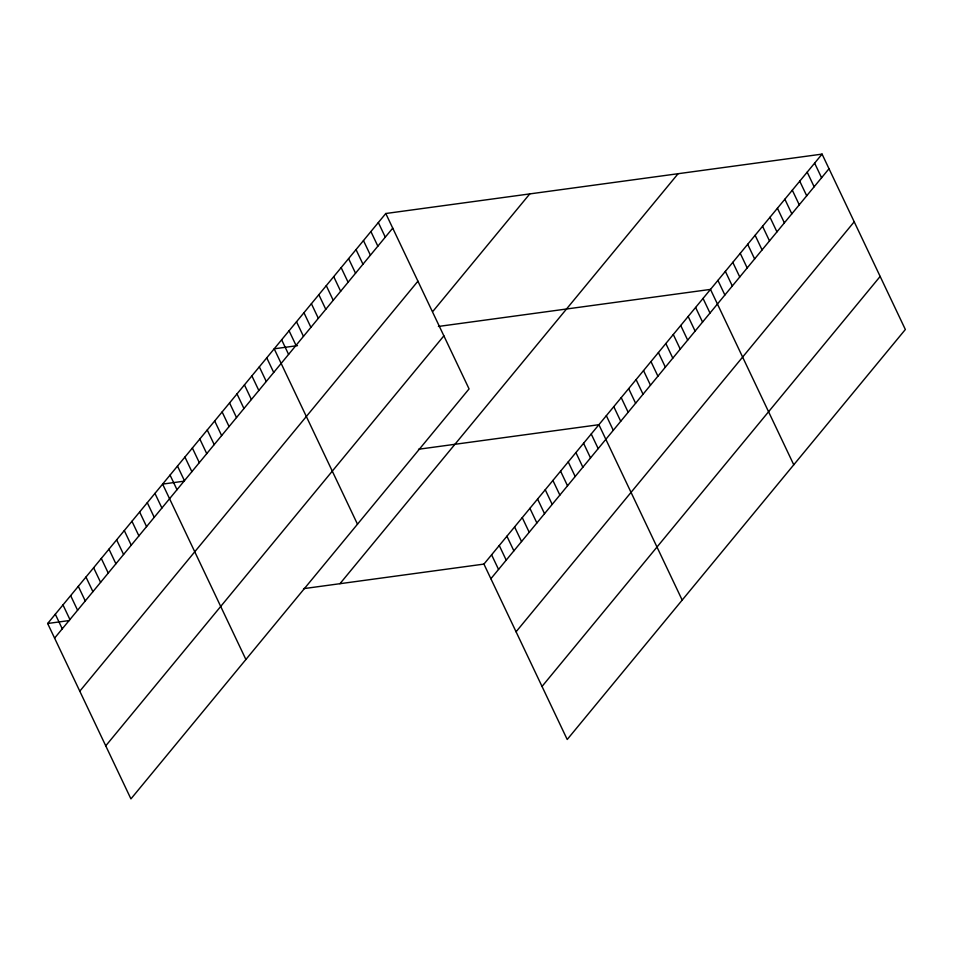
<?xml version="1.0" encoding="UTF-8"?>
<svg xmlns="http://www.w3.org/2000/svg" width="953" height="953" viewBox="0 0 953 953"><rect width="100%" height="100%" fill="white"/><g stroke="black" fill="none" stroke-linecap="round" stroke-linejoin="round"><path stroke-width="1.43" d="M385.786 213.508L469.067 388.907L130.93 798.888L47.65 623.5L385.786 213.508L822.07 154.112L905.35 329.5L567.214 739.492L483.933 564.093L822.07 154.112M54.595 638.129L392.731 228.136M79.79 691.187L417.926 281.195M433.055 311.166L529.761 193.912M105.747 745.842L443.872 335.849M339.959 583.701L678.095 173.708M490.878 578.733L829.015 168.741M516.073 631.779L854.21 221.787M542.031 686.434L880.155 276.453M297.467 345.641L274.202 348.81L357.482 524.198M438.404 326.45L710.485 289.402L793.766 464.802M184.429 481.134L162.618 484.1L245.898 659.5M418.51 449.256L598.901 424.704L682.181 600.092M47.65 623.5L69.462 620.522M303.554 588.656L483.933 564.093M814.624 163.13L821.581 177.758M807.191 172.148L814.136 186.776M799.746 181.165L806.703 195.794M792.312 190.183L799.257 204.824M784.867 199.213L791.824 213.841M777.434 208.231L784.379 222.859M770 217.248L776.945 231.877M762.555 226.266L769.5 240.895M755.121 235.284L762.066 249.912M747.676 244.302L754.621 258.942M740.243 253.331L747.188 267.96M732.797 262.349L739.742 276.978M725.364 271.367L732.309 285.995M717.919 280.385L724.864 295.013M703.04 298.42L709.997 313.06M695.607 307.45L702.552 322.078M688.161 316.467L695.118 331.096M680.728 325.485L687.673 340.114M673.283 334.503L680.239 349.132M665.849 343.521L672.794 358.149M658.416 352.539L665.361 367.179M650.97 361.568L657.915 376.197M643.537 370.586L650.482 385.215M636.092 379.604L643.037 394.232M628.658 388.621L635.603 403.25M621.213 397.639L628.158 412.268M613.78 406.657L620.725 421.297M606.334 415.687L613.279 430.315M591.229 433.996L598.186 448.625M583.57 443.288L590.515 457.916M575.91 452.58L582.855 467.208M568.238 461.871L575.183 476.5M560.578 471.163L567.523 485.804M552.907 480.455L559.864 495.095M545.247 489.747L552.192 504.387M537.587 499.05L544.532 513.679M529.916 508.342L536.873 522.971M522.256 517.634L529.201 532.262M378.341 222.525L385.298 237.166M514.596 526.926L521.541 541.554M370.908 231.543L377.853 246.184M506.925 536.217L513.87 550.846M363.462 240.573L370.419 255.201M499.265 545.509L506.21 560.138M356.029 249.591L362.974 264.219M491.593 554.801L498.55 569.441M348.584 258.608L355.54 273.237M341.15 267.626L348.095 282.255M333.717 276.644L340.662 291.284M326.271 285.662L333.216 300.302M318.838 294.691L325.783 309.32M311.393 303.709L318.338 318.338M303.959 312.727L310.904 327.356M296.514 321.745L303.459 336.373M289.081 330.762L296.026 345.403M281.635 339.78L288.592 354.421M266.757 357.828L273.714 372.456M259.323 366.845L266.268 381.474M251.878 375.863L258.835 390.492M244.444 384.881L251.389 399.521M236.999 393.899L243.956 408.539M229.566 402.928L236.511 417.557M222.132 411.946L229.077 426.575M214.687 420.964L221.632 435.592M207.254 429.982L214.199 444.61M199.808 438.999L206.753 453.64M192.375 448.017L199.32 462.658M184.93 457.047L191.875 471.675M177.496 466.065L184.441 480.693M170.051 475.082L177.008 489.711M154.946 493.392L161.903 508.032M147.286 502.684L154.231 517.324M139.626 511.975L146.571 526.616M131.955 521.279L138.912 535.908M124.295 530.571L131.24 545.199M116.635 539.863L123.58 554.491M108.964 549.154L115.909 563.783M101.304 558.446L108.249 573.075M93.632 567.738L100.589 582.366M85.973 577.03L92.917 591.67M78.313 586.321L85.258 600.962M70.641 595.613L77.586 610.254M62.981 604.917L69.926 619.545M55.31 614.208L62.267 628.837"/></g></svg>
